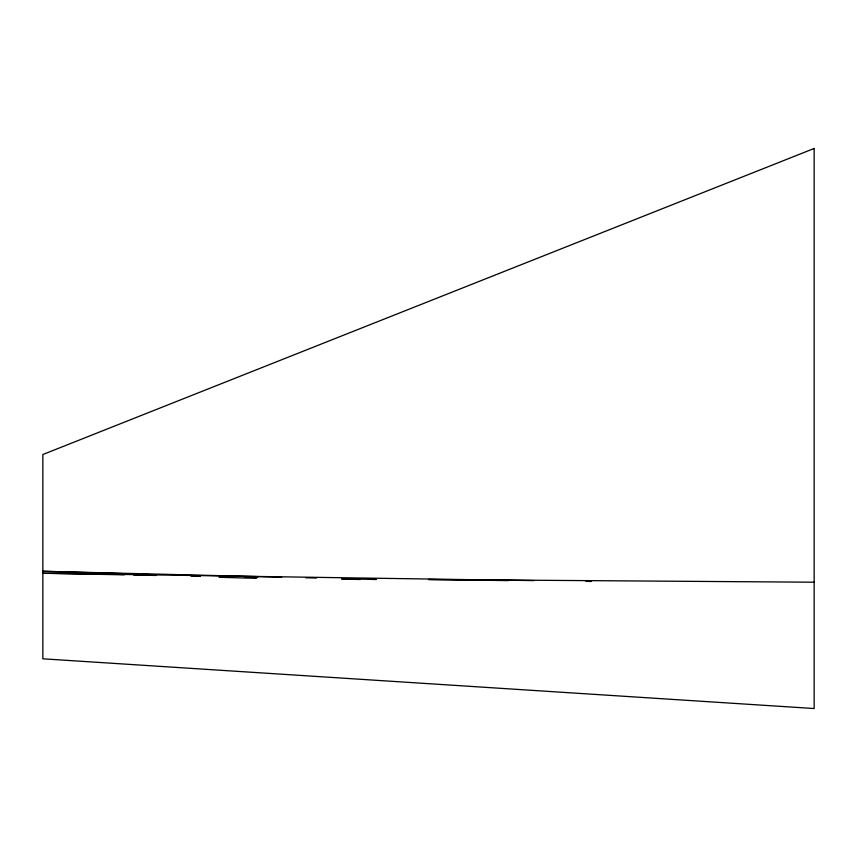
<?xml version="1.0" encoding="UTF-8"?>
<svg xmlns="http://www.w3.org/2000/svg" width="857" height="857" viewBox="0 0 857 857"><rect width="100%" height="100%" fill="white"/><g stroke="black" fill="none" stroke-linecap="round" stroke-linejoin="round"><path stroke-width="1.29" d="M814.15 582.214L428.5 579.514L508.565 580.618M533.922 580.607L42.85 573.237L124.254 574.843M585.963 581.389L591.298 581.474M133.596 575.026L156.274 575.465M190.972 576.15L200.313 576.332M244.352 577.2L257.689 577.457M341.761 579.107L360.443 579.482M281.717 577.189L42.85 571.276L126.922 573.762M305.735 577.779L316.404 578.047M341.761 578.668L376.459 579.525M142.937 574.319L150.939 574.608M218.996 577.286L256.361 578.336M814.15 148.465L42.85 454.521L42.85 658.808L814.15 708.535L814.15 148.465"/></g></svg>
